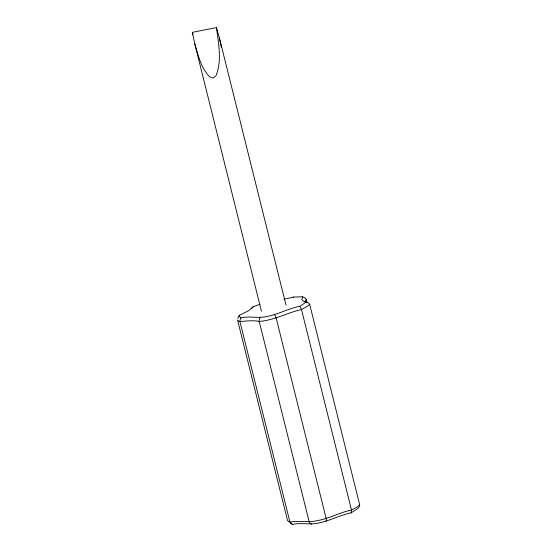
<?xml version="1.0" encoding="UTF-8"?>
<svg xmlns="http://www.w3.org/2000/svg" width="552" height="552" viewBox="0 0 552 552"><rect width="100%" height="100%" fill="white"/><g stroke="black" fill="none" stroke-linecap="round" stroke-linejoin="round"><path stroke-width="0.83" d="M304.987 302.089L306.174 299.239A5.209 5.099 -18.6 0 0 302.758 296.928M351.148 512.794L351.203 512.711A5.127 2.008 71 0 0 351.5 510.055L301.495 309.527A5.127 2.008 71 0 0 299.791 306.498L299.612 306.305C288.379 308.582 278.249 314.323 267.037 316.468C258.508 318.573 249.739 315.834 241.107 317.855L239.285 316.399L239.616 315.192L248.683 310.693L253.182 306.726L260.02 304.269M351.079 512.863L357.779 508.558A5.203 5.099 -18.6 0 0 359.704 504.88L309.686 304.352A5.203 5.099 -18.6 0 0 306.277 302.034L299.688 306.381M309.686 304.352L307.519 306.243L301.495 309.527C287.15 312.825 274.089 320.284 259.226 321.457C252.706 320.05 246.006 321.154 239.478 321.588L237.56 320.036L287.558 520.564L289.476 522.116C298.742 520.288 308.154 522.972 317.303 520.633C329.13 518.569 339.708 512.428 351.493 510.055L357.517 506.777L359.683 504.88M290.787 522.944L292.574 524.393C301.219 522.385 309.996 525.118 318.532 523.013C329.744 520.867 339.88 515.126 351.113 512.849M306.284 302.013L303.952 301.558L301.758 299.708L302.765 296.907L302.158 296.79L293.429 297.045L283.907 299.356M261.455 311.287L194.822 44.015L192.317 32.347L216.412 27.6L219.379 37.874L286.019 305.139M241.072 317.848L241.107 317.855A5.147 3.864 89.5 0 0 239.968 321.685L289.972 522.213A5.147 3.864 89.5 0 0 292.601 524.393L292.601 524.4M193.062 34.507L192.317 32.347M194.822 44.015C198.244 55.441 201.073 67.965 209.574 76.831L213.024 78.039L215.887 75.976C222.139 60.92 218.53 43.925 216.563 28.318L216.412 27.6M306.174 299.239L307.009 302.586M259.226 321.457L309.223 521.985A5.189 3.436 86.4 0 0 311.659 524.145M219.379 37.874L221.338 47.437M237.953 318.504A5.223 4.416 57.1 0 1 239.63 315.213M259.212 321.457A5.189 3.436 86.4 0 1 260.164 317.628M274.585 314.778A5.209 1.414 72.7 0 1 276.2 318.097L326.197 518.632A5.209 1.414 72.7 0 1 326.073 521.288M251.788 308.754A5.189 4.388 57.1 0 1 253.189 306.739M293.436 297.073A5.216 1.18 78.7 0 1 293.63 297.245"/></g></svg>
